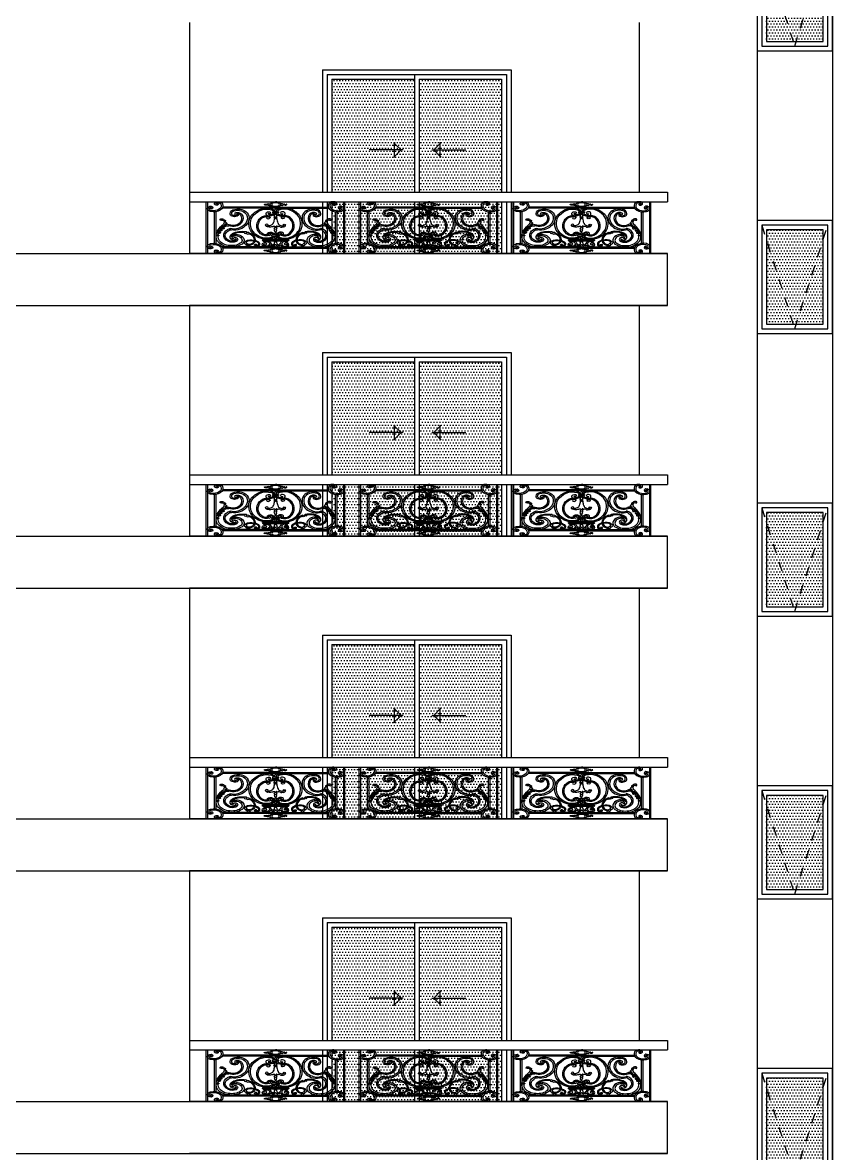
# Model space of a CAD drawing. Extents: x 185 to 567, y -69 to 170.
# Drawn here: x 320.66 to 329.25, y -39.64 to -27.64 of the extents above; entities that cross this region are included whole.
import ezdxf

# ---------------------------------------------------------------- set-up
doc = ezdxf.new("R2010")
doc.units = 0
doc.header["$LTSCALE"] = 0.25
doc.header["$MEASUREMENT"] = 0
doc.linetypes.add('HIDDEN', pattern=[9.525, 6.35, -3.175])
doc.layers.get('0').update_dxf_attribs({"linetype": 'CONTINUOUS'})
for name, color, linetype in [('A-ELV 2', 21, 'CONTINUOUS'), ('A-ELV 5', 51, 'CONTINUOUS'), ('A-ELV 6', 71, 'CONTINUOUS'), ('A-FerFroge', 156, 'CONTINUOUS'), ('A-groves', 8, 'CONTINUOUS'), ('A-WIN', 3, 'CONTINUOUS'), ('A-WIN HAT', 125, 'CONTINUOUS')]:
    doc.layers.add(name, color=color, linetype=linetype)

# ---------------------------------------------------------------- blocks, each defined once
blk = doc.blocks.new('A$C50FD488D')
for p, q in [((0.209, -0.6483), (0.209, -0.1009)), ((0.2186, -0.0998), (0.2186, -0.6493)), ((0.7, -0.1578), (0.3264, -0.1578)), ((0.6548, -0.123), (0.6628, -0.123)), ((0.6548, -0.1403), (0.6647, -0.1403)), ((0.7, -0.1578), (1.0736, -0.1578)), ((0.7452, -0.1403), (0.7353, -0.1403)), ((0.7452, -0.123), (0.7372, -0.123)), ((1.1814, -0.0998), (1.1814, -0.6493)), ((1.191, -0.6483), (1.191, -0.1009)), ((0.2661, -0.2081), (0.2661, -0.5419)), ((0.2779, -0.2064), (0.2779, -0.5436)), ((0.7, -0.1694), (0.3225, -0.1694)), ((0.4338, -0.1694), (0.4338, -0.178)), ((0.4426, -0.1694), (0.4426, -0.1784)), ((0.6783, -0.2087), (0.6783, -0.2183)), ((0.7, -0.2072), (0.6798, -0.2072)), ((0.6798, -0.2197), (0.7, -0.2197)), ((0.7, -0.1694), (1.0775, -0.1694)), ((0.7, -0.2072), (0.7202, -0.2072)), ((0.7202, -0.2197), (0.7, -0.2197)), ((0.7217, -0.2087), (0.7217, -0.2183)), ((0.9574, -0.1694), (0.9574, -0.1784)), ((0.9662, -0.1694), (0.9662, -0.178)), ((1.1221, -0.2064), (1.1221, -0.5436)), ((1.1339, -0.2081), (1.1339, -0.5419)), ((0.5125, -0.2997), (0.5102, -0.2997)), ((0.5161, -0.2804), (0.5121, -0.2804)), ((0.7006, -0.2627), (0.6887, -0.2627)), ((0.7006, -0.2784), (0.6904, -0.2784)), ((0.695, -0.2742), (0.695, -0.2784)), ((0.6994, -0.2627), (0.7113, -0.2627)), ((0.6994, -0.2784), (0.7096, -0.2784)), ((0.705, -0.2742), (0.705, -0.2784)), ((0.8839, -0.2804), (0.8879, -0.2804)), ((0.8875, -0.2997), (0.8898, -0.2997)), ((0.6839, -0.3272), (0.6818, -0.3272)), ((0.6957, -0.3623), (0.6957, -0.3754)), ((0.7043, -0.3623), (0.7043, -0.3754)), ((0.7161, -0.3272), (0.7182, -0.3272)), ((0.6721, -0.4527), (0.6721, -0.4606)), ((0.7, -0.4498), (0.675, -0.4498)), ((0.675, -0.4635), (0.7, -0.4635)), ((0.7, -0.4498), (0.725, -0.4498)), ((0.725, -0.4635), (0.7, -0.4635)), ((0.7279, -0.4527), (0.7279, -0.4606)), ((0.6071, -0.508), (0.6071, -0.5113)), ((0.6101, -0.5051), (0.7, -0.5051)), ((0.6101, -0.5142), (0.7, -0.5142)), ((0.6196, -0.4984), (0.7, -0.4984)), ((0.6196, -0.4984), (0.6196, -0.5051)), ((0.7, -0.4984), (0.6493, -0.4984)), ((0.7, -0.5051), (0.6493, -0.5051)), ((0.7, -0.5142), (0.6493, -0.5142)), ((0.6896, -0.5511), (0.6913, -0.5511)), ((0.6904, -0.5142), (0.6904, -0.5216)), ((0.6913, -0.5365), (0.6913, -0.5511)), ((0.7, -0.4984), (0.7507, -0.4984)), ((0.7804, -0.4984), (0.7, -0.4984)), ((0.7, -0.5051), (0.7507, -0.5051)), ((0.7899, -0.5051), (0.7, -0.5051)), ((0.7, -0.5142), (0.7507, -0.5142)), ((0.7899, -0.5142), (0.7, -0.5142)), ((0.7087, -0.5365), (0.7087, -0.5511)), ((0.7104, -0.5511), (0.7087, -0.5511)), ((0.7096, -0.5142), (0.7096, -0.5216)), ((0.7804, -0.4984), (0.7804, -0.5051)), ((0.7929, -0.508), (0.7929, -0.5113)), ((0.7, -0.5806), (0.3225, -0.5806)), ((0.7, -0.5922), (0.3264, -0.5922)), ((0.6548, -0.6097), (0.6647, -0.6097)), ((0.6548, -0.627), (0.6628, -0.627)), ((0.7, -0.5806), (1.0775, -0.5806)), ((0.7, -0.5922), (1.0736, -0.5922)), ((0.7452, -0.6097), (0.7353, -0.6097)), ((0.7452, -0.627), (0.7372, -0.627))]:
    blk.add_line(p, q)
at = {"extrusion": (0, 0, -1)}
for centre, major_axis, ratio, start_param, end_param in [((0.2448, -0.173), (0.0261, 0), 0.986193, 2.925853, 4.340517), ((0.241, -0.1635), (0.0157, 0), 0.986193, 4.340517, 6.796357), ((0.2447, -0.165), (0.00696, 0), 0.986193, 3.141593, 9.424778), ((0.2823, -0.1222), (0.0157, 0), 0.986193, 1.044957, 3.500797), ((0.2921, -0.1258), (-0.0261, 0), 0.986193, 0.359204, 1.773868), ((0.2921, -0.1258), (0.014, 0), 0.986193, 3.500797, 4.101526), ((0.2934, -0.1324), (0.0205, 0), 0.986193, 4.240292, 5.936586), ((0.2858, -0.128), (-0.00887, 0), 0.986193, 1.609909, 4.186549), ((0.2934, -0.1324), (-0.0326, 0), 0.986193, 1.693369, 2.794993), ((0.2625, -0.1436), (-0.0534, 0), 0.986193, 2.793121, 3.920657), ((0.2625, -0.1436), (-0.0655, 0), 0.986193, 2.793121, 3.920657), ((0.6222, -0.13), (-0.0028, 0), 0.986193, -0.347364, 2.45784), ((0.6295, -0.1254), (-0.0114, 0), 0.986193, 4.153001, 5.767627), ((0.6295, -0.1254), (-0.00588, 0), 0.986193, 3.689898, 5.767627), ((0.6391, -0.1312), (-0.00547, 0), 0.986193, 0.548305, 1.353902), ((0.6406, -0.1429), (0.00954, 0), 0.986193, 4.147409, 5.443922), ((0.64, -0.1359), (0.0103, 0), 0.986193, 4.517077, 4.873859), ((0.6413, -0.1028), (0.0235, 0), 0.986193, 1.128208, 1.558447), ((0.645, -0.138), (-0.00206, 0.00206), 1, 1.523847, 1.779943), ((0.6548, -0.1317), (0.00879, 0), 0.986193, 1.570796, 2.558971), ((0.6548, -0.1317), (0.00879, 0), 0.986193, 4.310092, 4.712389), ((0.7, -0.1293), (-0.0381, 0), 0.770201, 4.712389, 7.853982), ((0.7, -0.1293), (-0.0273, 0.0003), 0.684091, 4.704331, 7.845923), ((0.2516, -0.1742), (0.0326, 0), 0.986193, 1.904728, 3.006352), ((0.2516, -0.1742), (0.0205, 0), 0.986193, 1.904728, 3.601022), ((0.2448, -0.173), (0.014, 0), 0.986193, 3.739788, 4.340517), ((0.247, -0.1668), (0.00887, 0), 0.986193, 0.513172, 3.089812), ((0.2625, -0.1436), (-0.0655, 0), 0.986193, 3.920657, 5.048192), ((0.2625, -0.1436), (-0.0534, 0), 0.986193, 3.920657, 5.048192), ((0.411, -0.2282), (0.0318, 0), 0.986193, 1.02315, 3.250179), ((0.4243, -0.2245), (0.045, 0), 0.986193, 3.136144, 4.437415), ((0.411, -0.2282), (0.0212, 0), 0.986193, 1.359839, 3.277918), ((0.4243, -0.2245), (0.0343, 0), 0.986193, 3.117833, 4.149148), ((0.4308, -0.257), (-0.0667, 0), 0.986193, 1.189802, 2.81634), ((0.419, -0.2277), (0.0104, 0), 0.986193, 3.141593, 9.424778), ((0.4306, -0.2453), (0.0316, 0), 0.986193, 4.08399, 5.814843), ((0.4353, -0.2481), (-0.0711, 0), 0.986193, 1.239292, 2.685863), ((0.4148, -0.2381), (0.0107, 0), 0.986193, -0.207114, 1.517375), ((0.4148, -0.2381), (-0.0213, 0), 0.986193, 1.766722, 4.073893), ((0.4306, -0.2453), (0.021, 0), 0.986193, -1.540418, -0.468342), ((0.3646, -0.2783), (0.0949, 0), 0.986193, -0.468342, 0.502042), ((0.3646, -0.2783), (-0.1056, 0), 0.986193, 2.67325, 3.643635), ((0.3738, -0.2759), (-0.1269, 0), 0.986193, 2.81634, 3.559374), ((0.3935, -0.2713), (0.119, 0), 0.986193, -0.478494, 0.140238), ((0.683, -0.3257), (-0.1734, 0), 0.986193, 0.307207, 0.972216), ((0.683, -0.3257), (0.1621, 0), 0.986193, 3.544055, 4.113809), ((0.6371, -0.2594), (0.092, 0), 0.986193, 4.113809, 5.142554), ((0.6371, -0.2594), (0.0807, 0), 0.986193, 4.113809, 5.142554), ((0.6575, -0.2273), (0.0253, 0), 0.986193, 1.662425, 3.379143), ((0.6513, -0.2258), (-0.0189, 0), 0.986193, 0.23755, 1.917148), ((0.6618, -0.2272), (0.0138, 0), 0.986193, 1.325993, 3.162944), ((0.6541, -0.2182), (-0.0107, 0), 0.986193, 1.917148, 5.316293), ((0.6588, -0.2128), (0.04, 0), 0.986193, 0.177072, 1.662425), ((0.6588, -0.2128), (-0.0287, 0), 0.986193, 3.389621, 4.490786), ((0.6588, -0.2128), (-0.0287, 0), 0.986193, 2.000961, 2.94312), ((0.6588, -0.2128), (-0.04, 0), 0.986193, 2.000961, 2.99964), ((0.6798, -0.2087), (0.00147, 0), 0.986193, 3.141593, 4.712389), ((0.6798, -0.2183), (0.00147, 0), 0.986193, 1.570796, 3.141593), ((0.7044, -0.1907), (0.0109, 0), 0.986193, 2.526413, 3.810715), ((0.6833, -0.2323), (0.0155, 0), 0.986193, -0.501731, 0.918989), ((0.6844, -0.1751), (-0.0145, 0), 0.986193, 2.72718, 3.810715), ((0.3143, -0.2907), (-0.0071, 0), 0.986193, 4.239124, 6.908824), ((0.3209, -0.2953), (0.0152, 0), 0.986193, 3.767232, 5.474069), ((0.3224, -0.3063), (-0.0107, 0), 0.986193, 1.097531, 2.553849), ((0.3036, -0.3187), (0.0334, 0), 0.986193, -0.587743, 0.619356), ((0.2998, -0.3171), (0.0457, 0), 0.986193, -0.809116, -0.712984), ((0.3358, -0.2921), (0.00146, 0), 0.986193, 1.387681, 3.665061), ((0.3315, -0.2897), (-0.00351, 0), 0.986193, 2.51217, 3.665061), ((0.3376, -0.3017), (-0.00841, 0), 0.986193, 1.387681, 2.785357), ((0.3445, -0.3136), (0.00147, 0), 0.986193, 1.906583, 3.426498), ((0.3456, -0.3139), (-0.00182, 0.00182), 1, 5.778964, 6.141834), ((0.332, -0.3037), (-0.0144, 0), 0.986193, 2.785357, 3.792328), ((0.3386, -0.3303), (0.0165, 0), 0.986193, -1.23501, -0.133651), ((0.3821, -0.2825), (0.1293, 0), 0.986193, 0.040903, 1.04538), ((0.6364, -0.3304), (0, 0.168), 0.749863, 2.987054, 5.054443), ((0.6372, -0.3587), (0, 0.1102), 0.634622, -1.455899, 0.198074), ((0.6441, -0.2665), (-0.0174, 0), 0.986193, 1.67343, 3.999532), ((0.5118, -0.2802), (0.1786, 0), 0.986193, -0.010351, 0.269948), ((0.7013, -0.2633), (-0.0127, 0), 0.986193, -1.050198, 0.054521), ((0.6956, -0.2483), (0.00484, 0), 0.986193, 2.222604, 4.060581), ((0.6951, -0.2595), (0.00403, 0), 0.986193, 2.222604, 4.060581), ((0.691, -0.2542), (0.00273, 0), 0.986193, -0.918989, 0.918989), ((0.4242, -0.4623), (0.1454, 0), 0.986193, 3.070847, 3.598568), ((0.6936, -0.5929), (-0.4456, 0), 0.986193, 0.456975, 0.619356), ((0.3086, -0.4016), (-0.00766, 0), 0.986193, -0.544841, 0.757911), ((0.3031, -0.4013), (-0.00496, 0), 0.986193, 1.545099, 3.312198), ((0.3085, -0.3882), (-0.00191, 0), 0.986193, 3.7565, 6.59316), ((0.2462, -0.3282), (0.0854, 0), 0.986193, 0.444529, 0.783696), ((0.3271, -0.4011), (0.0209, 0), 0.986193, 3.756501, 4.081862), ((0.3066, -0.3735), (0.0138, 0), 0.986193, 0.400155, 0.940269), ((0.3302, -0.3967), (-0.0121, 0), 0.986193, -0.557759, 0.436551), ((0.3256, -0.3946), (0.00706, 0), 0.986193, 3.578144, 5.326019), ((0.3231, -0.3804), (-0.00404, 0), 0.986193, 0.400155, 2.512824), ((0.3269, -0.3661), (-0.00411, 0), 0.986193, 0.444529, 3.917405), ((0.3279, -0.3769), (0.00194, 0), 0.986193, -0.597423, 2.512824), ((0.3343, -0.3726), (-0.00575, 0), 0.986193, -0.597423, 0.701205), ((0.3323, -0.3853), (0.00445, 0), 0.986193, -0.122631, 2.184426), ((0.3359, -0.3583), (0.00328, 0), 0.986193, 1.056125, 3.391753), ((0.3327, -0.3493), (-0.0083, 0), 0.986193, 3.078791, 4.711877), ((0.4137, -0.4531), (-0.0791, 0), 0.986193, 0.094175, 1.069333), ((0.3629, -0.3816), (-0.0264, 0), 0.986193, -0.122631, 0.984654), ((0.341, -0.3672), (-0.00708, 0), 0.986193, 1.056125, 1.960136), ((0.3461, -0.3481), (0.00514, 0), 0.986193, 1.224743, 3.000432), ((0.3437, -0.3407), (0.00156, 0), 0.986193, 2.393715, 4.557851), ((0.3389, -0.3451), (-0.00499, 0), 0.986193, 2.393715, 2.865382), ((0.3431, -0.3375), (0.00181, 0), 0.986193, -0.253663, 1.416259), ((0.3451, -0.3434), (-0.00147, 0), 0.986193, 4.095125, 6.006974), ((0.3617, -0.373), (-0.0219, 0), 0.986193, 0.60362, 0.944428), ((0.3466, -0.3366), (-0.00175, 0), 0.986193, -0.253663, 2.002078), ((0.36, -0.3641), (0.0243, 0), 0.986193, 4.095125, 5.362212), ((0.3487, -0.3289), (-0.00629, 0), 0.986193, 3.007942, 4.929364), ((0.3483, -0.3542), (-0.00144, 0), 0.986193, 1.218517, 4.325141), ((0.3617, -0.373), (0.0189, 0), 0.986193, 3.923198, 5.156681), ((0.4591, -0.4875), (0.1219, 0), 0.986193, 3.626248, 3.961743), ((0.3985, -0.2966), (0.0669, 0), 0.986193, 0.502042, 2.015089), ((0.4005, -0.2989), (0.0534, 0), 0.986193, 0.481174, 2.075535), ((0.3793, -0.3901), (0.00656, 0), 0.986193, 4.127294, 5.247131), ((0.3829, -0.4142), (-0.0164, 0), 0.986193, 1.131987, 1.889406), ((0.4068, -0.3443), (0.0474, 0), 0.986193, 1.219531, 2.105538), ((0.4107, -0.3311), (-0.0723, 0), 0.986193, 4.186973, 5.030999), ((0.3828, -0.2799), (-0.117, 0), 0.986193, 3.559374, 4.361123), ((0.6372, -0.3581), (0, 0.1052), 0.664345, 2.792693, 4.826957), ((0.6481, -0.3501), (-0.0189, 0), 0.986193, 4.424307, 6.467477), ((0.6382, -0.3467), (0.00867, 0), 0.986193, 3.141593, 9.424778), ((0.6534, -0.327), (0.0285, 0), 0.986193, 0.005829, 1.918893), ((0.6599, -0.3629), (-0.00819, 0), 0.986193, 3.762001, 5.60071), ((0.6777, -0.3759), (0.014, 0), 0.986193, 3.787884, 5.054616), ((0.6841, -0.3565), (-0.0067, 0), 0.986193, 3.987504, 4.964118), ((0.6917, -0.365), (-0.00484, 0), 0.986193, 0.845912, 2.529622), ((0.6934, -0.3825), (0.00433, 0), 0.986193, 1.875147, 4.408038), ((0.6963, -0.4005), (-0.00587, 0), 0.986193, -0.780965, 0.780965), ((0.6904, -0.3729), (-0.00589, 0), 0.986193, 3.583441, 4.408038), ((0.6906, -0.3915), (0.00524, 0), 0.986193, -1.266445, 1.266445), ((0.3853, -0.4756), (0.1062, 0), 0.986193, 2.22596, 3.172079), ((0.2876, -0.4578), (0.0038, 0), 0.986193, 3.141593, 9.424778), ((0.4249, -0.4637), (-0.1398, 0), 0.986193, 0.223137, 0.363351), ((0.2922, -0.4288), (-0.00571, 0), 0.986193, 3.508652, 5.408534), ((0.3854, -0.4756), (0.0917, 0), 0.986193, 2.216856, 3.176603), ((0.3217, -0.4709), (0.028, 0), 0.986193, 3.087824, 3.501086), ((0.3069, -0.4463), (0.0127, 0), 0.986193, 2.444401, 4.409658), ((0.2968, -0.4152), (-0.00258, 0), 0.986193, 0.190764, 3.677531), ((0.2959, -0.4577), (0.00362, 0), 0.986193, -1.200664, 1.691177), ((0.3022, -0.4326), (-0.00495, 0), 0.986193, 0.367059, 1.782679), ((0.3022, -0.4183), (-0.00375, 0), 0.986193, -1.206139, 0.535939), ((0.2993, -0.4259), (-0.00441, 0), 0.986193, 1.935454, 3.61259), ((0.3074, -0.4023), (-0.00629, 0), 0.986193, 3.685922, 5.738345), ((0.3044, -0.4283), (-0.00631, 0), 0.986193, 2.192956, 4.91313), ((0.3122, -0.4176), (0.00705, 0), 0.986193, 2.192956, 4.9735), ((0.3112, -0.4027), (0.00326, 0), 0.986193, 1.079241, 3.312198), ((0.3154, -0.4058), (-0.00536, 0), 0.986193, 2.583833, 4.9735), ((0.4093, -0.4607), (0.0759, 0), 0.986193, 2.176291, 3.342001), ((0.4093, -0.4607), (0.0653, 0), 0.986193, 2.176291, 3.613177), ((0.4259, -0.4735), (-0.0471, 0), 0.986193, -0.551208, 0.847252), ((0.4259, -0.4735), (0.0395, 0), 0.986193, 3.247905, 3.988844), ((0.4246, -0.4926), (-0.0447, 0), 0.986193, 0.555033, 2.128552), ((0.4208, -0.4878), (-0.0279, 0), 0.986193, 0.006108, 1.81447), ((0.46, -0.5116), (-0.0986, 0), 0.986193, 0.847252, 1.876614), ((0.46, -0.5116), (-0.091, 0), 0.986193, 0.847252, 1.775558), ((0.4143, -0.4918), (0.0135, 0), 0.986193, 3.494217, 5.041103), ((0.4067, -0.5019), (-0.026, 0), 0.986193, 2.049556, 4.160152), ((0.4116, -0.5096), (-0.0517, 0), 0.986193, 1.883649, 3.597263), ((0.4116, -0.5096), (0.0662, 0), 0.986193, -0.984044, 0.45567), ((0.4869, -0.4275), (0.00925, 0), 0.986193, 3.141593, 9.424778), ((0.5044, -0.435), (0.00925, 0), 0.986193, 3.141593, 9.424778), ((0.46, -0.5116), (0.0986, 0), 0.986193, -1.051426, -0.604473), ((0.46, -0.5116), (0.091, 0), 0.986193, -0.95037, -0.604473), ((0.5419, -0.4474), (-0.00969, 0), 0.986193, 0.203134, 1.344916), ((0.4724, -0.5031), (-0.0759, 0), 0.986193, 2.537119, 3.56788), ((0.4724, -0.5031), (0.0836, 0), 0.986193, -0.604473, 0.213243), ((0.5419, -0.4474), (0.00969, 0), 0.986193, 0.579329, 1.596479), ((0.6613, -0.4415), (-0.0187, 0), 0.986193, -0.611101, 1.440214), ((0.6447, -0.4482), (0.0501, 0), 0.986193, 0.31332, 1.348449), ((0.6625, -0.4377), (0.00464, 0), 0.986193, 1.87872, 4.710272), ((0.6629, -0.4536), (0.031, 0), 0.986193, 4.581806, 6.159658), ((0.6628, -0.4536), (0.0208, 0), 0.986193, 4.699759, 6.096997), ((0.6504, -0.4512), (0.0333, 0), 0.986193, 0.38402, 1.030313), ((0.675, -0.4527), (0.00294, 0), 0.986193, 3.141593, 4.712389), ((0.675, -0.4606), (-0.00294, 0), 0.986193, 4.712389, 6.283185), ((0.6997, -0.4788), (-0.00775, 0), 0.986193, -0.81588, 0.81588), ((0.6868, -0.4098), (0.00756, 0), 0.986193, -0.780965, -0.059676), ((0.7035, -0.4388), (-0.0108, 0), 0.986193, -0.769176, 0.965496), ((0.706, -0.4126), (0.0121, 0), 0.986193, 2.301082, 3.417667), ((0.689, -0.4676), (0.0079, 0), 0.986193, -0.546224, 0.81588), ((0.6938, -0.4481), (0.00262, 0), 0.986193, -0.769176, 0.769176), ((0.6942, -0.4256), (0.0055, 0), 0.986193, -0.84051, 0.965496), ((0.2516, -0.5758), (-0.0326, 0), 0.986193, 0.13524, 1.236864), ((0.2516, -0.5758), (0.0205, 0), 0.986193, 2.682163, 4.378457), ((0.2625, -0.6064), (0.0655, 0), 0.986193, 4.376586, 5.504121), ((0.2625, -0.6064), (0.0534, 0), 0.986193, 4.376586, 5.504121), ((0.3775, -0.4944), (-0.0865, 0), 0.986193, 4.712389, 5.430246), ((0.3775, -0.4944), (-0.072, 0), 0.986193, 4.695569, 5.430246), ((0.3943, -0.4821), (0.0496, 0), 0.986193, 1.018559, 2.176291), ((0.3943, -0.4821), (0.0389, 0), 0.986193, 1.018559, 2.176291), ((0.3915, -0.4868), (0.0953, 0), 0.986193, 0.581027, 1.717764), ((0.3915, -0.4865), (-0.081, 0), 0.986193, 3.748469, 4.870759), ((0.4021, -0.4879), (-0.0193, 0), 0.986193, 3.502327, 5.731977), ((0.3972, -0.4873), (0.00434, 0), 0.986193, -0.037495, 3.068222), ((0.4067, -0.5019), (0.0153, 0), 0.986193, -0.500246, 1.018559), ((0.5195, -0.5424), (-0.0388, 0), 0.986193, -0.010266, 1.508225), ((0.4892, -0.5422), (-0.00856, 0), 0.986193, 2.258777, 6.210372), ((0.4995, -0.5557), (-0.00856, 0), 0.986193, -1.220497, 2.8792), ((0.5144, -0.5326), (-0.02, 0), 0.986193, -0.153938, 1.183318), ((0.5067, -0.5257), (0.0397, 0), 0.986193, 0.971295, 1.828835), ((0.5198, -0.5432), (-0.0319, 0), 0.986193, 1.15152, 1.500262), ((0.5138, -0.5305), (-0.0241, 0), 0.986193, 4.01445, 4.96415), ((0.5243, -0.5808), (-0.0781, 0), 0.986193, 1.477321, 2.262749), ((0.5243, -0.5808), (-0.0704, 0), 0.986193, 1.477321, 2.262749), ((0.4992, -0.5119), (-0.0556, 0), 0.986193, 3.300043, 4.143488), ((0.4992, -0.5119), (-0.0479, 0), 0.986193, 3.629804, 4.033873), ((0.5604, -0.5612), (0.00859, 0), 0.986193, 2.449744, 4.261139), ((0.56, -0.5594), (0.00684, 0), 0.986193, 3.141593, 9.424778), ((0.5501, -0.55), (0.0298, 0), 0.986193, -0.875887, -0.023874), ((0.566, -0.5518), (-0.0143, 0), 0.986193, 2.957403, 4.232351), ((0.5501, -0.55), (-0.0375, 0), 0.986193, 2.265705, 3.10214), ((0.566, -0.5518), (0.0219, 0), 0.986193, -0.154706, 1.090758), ((0.6303, -0.5559), (0.0253, 0), 0.986193, 1.521268, 3.60072), ((0.6101, -0.508), (0.00294, 0), 0.986193, 3.141593, 4.712389), ((0.6101, -0.5113), (-0.00294, 0), 0.986193, 4.712389, 6.283185), ((0.6223, -0.5518), (-0.0163, 0), 0.986193, 0.44789, 2.354725), ((0.6309, -0.5559), (0.0159, 0), 0.986193, 1.544729, 3.589483), ((0.6209, -0.5218), (-0.00525, 0), 0.986193, 4.527174, 6.98995), ((0.6335, -0.5468), (0.0332, 0), 0.986193, 4.187766, 6.285251), ((0.6335, -0.5468), (-0.0233, 0), 0.986193, 1.046173, 3.586786), ((0.6306, -0.5454), (-0.0265, 0), 0.986193, 3.586786, 4.686322), ((0.6335, -0.5468), (0.0233, 0.0233), 1, 1.165751, 1.225211), ((0.6629, -0.5649), (0.00605, 0), 0.986193, -1.339211, -0.50515), ((0.6682, -0.5516), (-0.00509, 0), 0.986193, 1.277223, 2.908786), ((0.6815, -0.5485), (0.00856, 0), 0.986193, 0.31267, 2.908786), ((0.695, -0.5214), (0.00463, 0), 0.986193, 1.620238, 3.108149), ((0.6976, -0.5357), (-0.00637, 0), 0.986193, -0.119702, 1.112412), ((0.6877, -0.4914), (0.00973, 0), 0.986193, -0.81588, 0.81588), ((0.6979, -0.5614), (0.00336, 0), 0.986193, 3.205723, 4.562542), ((0.6938, -0.528), (-0.00233, 0), 0.986193, 2.029181, 4.254004), ((0.6971, -0.5559), (-0.00221, 0), 0.986193, 3.148587, 4.562542), ((0.7005, -0.5558), (0.000869, 0.000869), 1, 3.843332, 5.068991), ((0.2448, -0.577), (-0.0261, 0), 0.986193, -1.198924, 0.21574), ((0.2448, -0.577), (-0.014, 0), 0.986193, -1.198924, -0.598195), ((0.241, -0.5865), (-0.0157, 0), 0.986193, 2.628421, 5.084261), ((0.2447, -0.585), (0.00696, 0), 0.986193, 3.141593, 9.424778), ((0.247, -0.5832), (-0.00887, 0), 0.986193, 0.05178, 2.628421), ((0.2823, -0.6278), (-0.0157, 0), 0.986193, -0.359204, 2.096636), ((0.2921, -0.6242), (0.0261, 0), 0.986193, 1.367724, 2.782388), ((0.284, -0.6242), (0.00696, 0), 0.986193, 3.141593, 9.424778), ((0.2921, -0.6242), (-0.014, 0), 0.986193, -0.959933, -0.359204), ((0.2934, -0.6176), (-0.0205, 0), 0.986193, 3.488192, 5.184486), ((0.2858, -0.622), (0.00887, 0), 0.986193, -1.044957, 1.531684), ((0.2934, -0.6176), (0.0326, 0), 0.986193, 0.3466, 1.448224), ((0.2625, -0.6064), (0.0534, 0), 0.986193, -0.779064, 0.348471), ((0.2625, -0.6064), (-0.0655, 0), 0.986193, 2.362528, 3.490064), ((0.5049, -0.5732), (0.00492, 0), 0.986193, 2.129858, 4.153328), ((0.4978, -0.5619), (0.0086, 0), 0.986193, 0.273969, 1.011735), ((0.5001, -0.5809), (-0.00425, 0), 0.986193, 2.129858, 3.088852), ((0.5225, -0.5619), (-0.0086, 0), 0.986193, -1.011735, -0.273969), ((0.5201, -0.5809), (-0.00425, 0), 0.986193, 0.05274, 1.011735), ((0.5153, -0.5732), (-0.00492, 0), 0.986193, 2.129858, 4.153328), ((0.5677, -0.5552), (-0.0181, 0), 0.986193, 4.232351, 5.591336), ((0.5677, -0.5552), (0.0104, 0), 0.986193, 1.090758, 1.92466), ((0.6222, -0.62), (0.0028, 0), 0.986193, 0.683753, 3.488957), ((0.6295, -0.6246), (0.0114, 0), 0.986193, 3.657151, 5.271777), ((0.6295, -0.6246), (0.00588, 0), 0.986193, 3.657151, 5.73488), ((0.6319, -0.5465), (0.0348, 0), 0.986193, 0.432203, 1.57951), ((0.6391, -0.6188), (0.00547, 0), 0.986193, 1.78769, 2.593288), ((0.6406, -0.6071), (0.00954, 0), 0.986193, 0.839263, 2.135776), ((0.64, -0.6141), (0.0103, 0), 0.986193, 1.409326, 1.766108), ((0.6413, -0.6472), (0.0235, 0), 0.986193, -1.558447, -1.128208), ((0.645, -0.612), (0.00206, 0.00206), 1, 1.36165, 1.617745), ((0.6548, -0.6183), (-0.00879, 0), 0.986193, 0.582622, 1.570796), ((0.6548, -0.6183), (0.00879, 0), 0.986193, 1.570796, 1.973093), ((0.675, -0.5583), (0.00781, 0), 0.986193, 1.353928, 2.636442), ((0.6789, -0.5753), (0.00989, 0), 0.986193, 4.495521, 5.311814), ((0.6873, -0.5607), (-0.00726, 0), 0.986193, 3.205723, 5.116798), ((0.7, -0.6207), (-0.0381, 0), 0.770201, 7.853982, 10.995574), ((0.7, -0.6207), (-0.0273, 0.0003), 0.684091, 1.562738, 4.704331)]:
    blk.add_ellipse(centre, major_axis=major_axis, ratio=ratio, start_param=start_param, end_param=end_param, dxfattribs=at)
for centre, major_axis in [((0.284, -0.1258), (-0.00696, 0)), ((0.3399, -0.3042), (-0.00331, 0)), ((0.648, -0.2711), (-0.0114, 0)), ((0.6569, -0.4495), (-0.00865, 0)), ((0.6274, -0.5486), (-0.0105, 0))]:
    blk.add_ellipse(centre, major_axis=major_axis, ratio=0.986193, dxfattribs=at)
for centre, major_axis, ratio, start_param, end_param in [((0.7, -0.1293), (0.0381, 0), 0.770201, 4.712389, 7.853982), ((0.7, -0.1293), (0.0273, 0.0003), 0.684091, 4.704331, 7.845923), ((0.7452, -0.1317), (-0.00879, 0), 0.986193, 4.310092, 4.712389), ((0.7452, -0.1317), (-0.00879, 0), 0.986193, 1.570796, 2.558971), ((0.7587, -0.1028), (-0.0235, 0), 0.986193, 1.128208, 1.558447), ((0.755, -0.138), (0.00206, 0.00206), 1, 1.523847, 1.779943), ((0.7594, -0.1429), (-0.00954, 0), 0.986193, 4.147409, 5.443922), ((0.76, -0.1359), (-0.0103, 0), 0.986193, 4.517077, 4.873859), ((0.7609, -0.1312), (0.00547, 0), 0.986193, 0.548305, 1.353902), ((0.7705, -0.1254), (0.0114, 0), 0.986193, 4.153001, 5.767627), ((0.7705, -0.1254), (0.00588, 0), 0.986193, 3.689898, 5.767627), ((0.7778, -0.13), (0.0028, 0), 0.986193, -0.347364, 2.45784), ((1.1375, -0.1436), (0.0655, 0), 0.986193, 2.793121, 3.920657), ((1.1066, -0.1324), (0.0326, 0), 0.986193, 1.693369, 2.794993), ((1.1375, -0.1436), (0.0534, 0), 0.986193, 2.793121, 3.920657), ((1.1066, -0.1324), (-0.0205, 0), 0.986193, 4.240292, 5.936586), ((1.1079, -0.1258), (0.0261, 0), 0.986193, 0.359204, 1.773868), ((1.1142, -0.128), (0.00887, 0), 0.986193, 1.609909, 4.186549), ((1.1177, -0.1222), (-0.0157, 0), 0.986193, 1.044957, 3.500797), ((1.1079, -0.1258), (-0.014, 0), 0.986193, 3.500797, 4.101526), ((1.159, -0.1635), (-0.0157, 0), 0.986193, 4.340517, 6.796357), ((1.1553, -0.165), (-0.00696, 0), 0.986193, 3.141593, 9.424778), ((1.1552, -0.173), (-0.0261, 0), 0.986193, 2.925853, 4.340517), ((0.7167, -0.2323), (-0.0155, 0), 0.986193, -0.501731, 0.918989), ((0.7156, -0.1751), (0.0145, 0), 0.986193, 2.72718, 3.810715), ((0.7412, -0.2128), (0.04, 0), 0.986193, 2.000961, 2.99964), ((0.7412, -0.2128), (-0.04, 0), 0.986193, 0.177072, 1.662425), ((0.6956, -0.1907), (-0.0109, 0), 0.986193, 2.526413, 3.810715), ((0.7412, -0.2128), (0.0287, 0), 0.986193, 2.000961, 2.94312), ((0.7412, -0.2128), (0.0287, 0), 0.986193, 3.389621, 4.490786), ((0.7202, -0.2087), (-0.00147, 0), 0.986193, 3.141593, 4.712389), ((0.7202, -0.2183), (-0.00147, 0), 0.986193, 1.570796, 3.141593), ((0.7629, -0.2594), (-0.092, 0), 0.986193, 4.113809, 5.142554), ((0.7629, -0.2594), (-0.0807, 0), 0.986193, 4.113809, 5.142554), ((0.7459, -0.2182), (0.0107, 0), 0.986193, 1.917148, 5.316293), ((0.7382, -0.2272), (-0.0138, 0), 0.986193, 1.325993, 3.162944), ((0.7487, -0.2258), (0.0189, 0), 0.986193, 0.23755, 1.917148), ((0.7425, -0.2273), (-0.0253, 0), 0.986193, 1.662425, 3.379143), ((0.717, -0.3257), (-0.1621, 0), 0.986193, 3.544055, 4.113809), ((0.717, -0.3257), (0.1734, 0), 0.986193, 0.307207, 0.972216), ((1.0065, -0.2713), (-0.119, 0), 0.986193, -0.478494, 0.140238), ((1.0262, -0.2759), (0.1269, 0), 0.986193, 2.81634, 3.559374), ((0.9647, -0.2481), (0.0711, 0), 0.986193, 1.239292, 2.685863), ((0.9692, -0.257), (0.0667, 0), 0.986193, 1.189802, 2.81634), ((1.0354, -0.2783), (0.1056, 0), 0.986193, 2.67325, 3.643635), ((1.0354, -0.2783), (-0.0949, 0), 0.986193, -0.468342, 0.502042), ((0.9694, -0.2453), (-0.0316, 0), 0.986193, 4.08399, 5.814843), ((0.9694, -0.2453), (-0.021, 0), 0.986193, -1.540418, -0.468342), ((0.9852, -0.2381), (0.0213, 0), 0.986193, 1.766722, 4.073893), ((0.981, -0.2277), (-0.0104, 0), 0.986193, 3.141593, 9.424778), ((0.989, -0.2282), (-0.0318, 0), 0.986193, 1.02315, 3.250179), ((0.9852, -0.2381), (-0.0107, 0), 0.986193, -0.207114, 1.517375), ((0.989, -0.2282), (-0.0212, 0), 0.986193, 1.359839, 3.277918), ((0.9757, -0.2245), (-0.045, 0), 0.986193, 3.136144, 4.437415), ((0.9757, -0.2245), (-0.0343, 0), 0.986193, 3.117833, 4.149148), ((1.1375, -0.1436), (0.0655, 0), 0.986193, 3.920657, 5.048192), ((1.1375, -0.1436), (0.0534, 0), 0.986193, 3.920657, 5.048192), ((1.153, -0.1668), (-0.00887, 0), 0.986193, 0.513172, 3.089812), ((1.1484, -0.1742), (-0.0205, 0), 0.986193, 1.904728, 3.601022), ((1.1484, -0.1742), (-0.0326, 0), 0.986193, 1.904728, 3.006352), ((1.1552, -0.173), (-0.014, 0), 0.986193, 3.739788, 4.340517), ((0.6987, -0.2633), (0.0127, 0), 0.986193, -1.050198, 0.054521), ((0.709, -0.2542), (-0.00273, 0), 0.986193, -0.918989, 0.918989), ((0.7044, -0.2483), (-0.00484, 0), 0.986193, 2.222604, 4.060581), ((0.7049, -0.2595), (-0.00403, 0), 0.986193, 2.222604, 4.060581), ((0.8882, -0.2802), (-0.1786, 0), 0.986193, -0.010351, 0.269948), ((0.7559, -0.2665), (0.0174, 0), 0.986193, 1.67343, 3.999532), ((0.7636, -0.3304), (0, 0.168), 0.749863, 2.987054, 5.054443), ((0.7628, -0.3587), (0, 0.1102), 0.634622, -1.455899, 0.198074), ((1.0179, -0.2825), (-0.1293, 0), 0.986193, 0.040903, 1.04538), ((1.0614, -0.3303), (-0.0165, 0), 0.986193, -1.23501, -0.133651), ((1.068, -0.3037), (0.0144, 0), 0.986193, 2.785357, 3.792328), ((1.0624, -0.3017), (0.00841, 0), 0.986193, 1.387681, 2.785357), ((1.0555, -0.3136), (-0.00147, 0), 0.986193, 1.906583, 3.426498), ((1.0544, -0.3139), (0.00182, 0.00182), 1, 5.778964, 6.141834), ((1.0964, -0.3187), (-0.0334, 0), 0.986193, -0.587743, 0.619356), ((1.0642, -0.2921), (-0.00146, 0), 0.986193, 1.387681, 3.665061), ((1.0685, -0.2897), (0.00351, 0), 0.986193, 2.51217, 3.665061), ((1.1002, -0.3171), (-0.0457, 0), 0.986193, -0.809116, -0.712984), ((1.0791, -0.2953), (-0.0152, 0), 0.986193, 3.767232, 5.474069), ((1.0776, -0.3063), (0.0107, 0), 0.986193, 1.097531, 2.553849), ((1.0857, -0.2907), (0.0071, 0), 0.986193, 4.239124, 6.908824), ((0.7094, -0.3915), (-0.00524, 0), 0.986193, -1.266445, 1.266445), ((0.7083, -0.365), (0.00484, 0), 0.986193, 0.845912, 2.529622), ((0.7096, -0.3729), (0.00589, 0), 0.986193, 3.583441, 4.408038), ((0.7066, -0.3825), (-0.00433, 0), 0.986193, 1.875147, 4.408038), ((0.7037, -0.4005), (0.00587, 0), 0.986193, -0.780965, 0.780965), ((0.7159, -0.3565), (0.0067, 0), 0.986193, 3.987504, 4.964118), ((0.7223, -0.3759), (-0.014, 0), 0.986193, 3.787884, 5.054616), ((0.7466, -0.327), (-0.0285, 0), 0.986193, 0.005829, 1.918893), ((0.7401, -0.3629), (0.00819, 0), 0.986193, 3.762001, 5.60071), ((0.7628, -0.3581), (0, 0.1052), 0.664345, 2.792693, 4.826957), ((0.7519, -0.3501), (0.0189, 0), 0.986193, 4.424307, 6.467477), ((0.7618, -0.3467), (-0.00867, 0), 0.986193, 3.141593, 9.424778), ((1.0172, -0.2799), (0.117, 0), 0.986193, 3.559374, 4.361123), ((1.0015, -0.2966), (-0.0669, 0), 0.986193, 0.502042, 2.015089), ((0.9995, -0.2989), (-0.0534, 0), 0.986193, 0.481174, 2.075535), ((0.9893, -0.3311), (0.0723, 0), 0.986193, 4.186973, 5.030999), ((0.9932, -0.3443), (-0.0474, 0), 0.986193, 1.219531, 2.105538), ((1.0171, -0.4142), (0.0164, 0), 0.986193, 1.131987, 1.889406), ((1.0207, -0.3901), (-0.00656, 0), 0.986193, 4.127294, 5.247131), ((0.9409, -0.4875), (-0.1219, 0), 0.986193, 3.626248, 3.961743), ((0.9863, -0.4531), (0.0791, 0), 0.986193, 0.094175, 1.069333), ((1.04, -0.3641), (-0.0243, 0), 0.986193, 4.095125, 5.362212), ((1.0383, -0.373), (-0.0189, 0), 0.986193, 3.923198, 5.156681), ((1.0513, -0.3289), (0.00629, 0), 0.986193, 3.007942, 4.929364), ((1.0517, -0.3542), (0.00144, 0), 0.986193, 1.218517, 4.325141), ((1.0383, -0.373), (0.0219, 0), 0.986193, 0.60362, 0.944428), ((1.0371, -0.3816), (0.0264, 0), 0.986193, -0.122631, 0.984654), ((1.0539, -0.3481), (-0.00514, 0), 0.986193, 1.224743, 3.000432), ((1.0534, -0.3366), (0.00175, 0), 0.986193, -0.253663, 2.002078), ((1.0549, -0.3434), (0.00147, 0), 0.986193, 4.095125, 6.006974), ((1.0569, -0.3375), (-0.00181, 0), 0.986193, -0.253663, 1.416259), ((1.0611, -0.3451), (0.00499, 0), 0.986193, 2.393715, 2.865382), ((1.059, -0.3672), (0.00708, 0), 0.986193, 1.056125, 1.960136), ((1.0563, -0.3407), (-0.00156, 0), 0.986193, 2.393715, 4.557851), ((1.0673, -0.3493), (0.0083, 0), 0.986193, 3.078791, 4.711877), ((1.0641, -0.3583), (-0.00328, 0), 0.986193, 1.056125, 3.391753), ((1.0677, -0.3853), (-0.00445, 0), 0.986193, -0.122631, 2.184426), ((1.0731, -0.3661), (0.00411, 0), 0.986193, 0.444529, 3.917405), ((0.7064, -0.5929), (0.4456, 0), 0.986193, 0.456975, 0.619356), ((1.0721, -0.3769), (-0.00194, 0), 0.986193, -0.597423, 2.512824), ((1.0657, -0.3726), (0.00575, 0), 0.986193, -0.597423, 0.701205), ((1.0744, -0.3946), (-0.00706, 0), 0.986193, 3.578144, 5.326019), ((1.0769, -0.3804), (0.00404, 0), 0.986193, 0.400155, 2.512824), ((1.1538, -0.3282), (-0.0854, 0), 0.986193, 0.444529, 0.783696), ((1.0698, -0.3967), (0.0121, 0), 0.986193, -0.557759, 0.436551), ((1.0934, -0.3735), (-0.0138, 0), 0.986193, 0.400155, 0.940269), ((1.0729, -0.4011), (-0.0209, 0), 0.986193, 3.756501, 4.081862), ((1.0915, -0.3882), (0.00191, 0), 0.986193, 3.7565, 6.59316), ((1.0969, -0.4013), (0.00496, 0), 0.986193, 1.545099, 3.312198), ((1.0914, -0.4016), (0.00766, 0), 0.986193, -0.544841, 0.757911), ((0.9758, -0.4623), (-0.1454, 0), 0.986193, 3.070847, 3.598568), ((0.7058, -0.4256), (-0.0055, 0), 0.986193, -0.84051, 0.965496), ((0.694, -0.4126), (-0.0121, 0), 0.986193, 2.301082, 3.417667), ((0.711, -0.4676), (-0.0079, 0), 0.986193, -0.546224, 0.81588), ((0.6965, -0.4388), (0.0108, 0), 0.986193, -0.769176, 0.965496), ((0.7062, -0.4481), (-0.00262, 0), 0.986193, -0.769176, 0.769176), ((0.7003, -0.4788), (0.00775, 0), 0.986193, -0.81588, 0.81588), ((0.7132, -0.4098), (-0.00756, 0), 0.986193, -0.780965, -0.059676), ((0.7371, -0.4536), (-0.031, 0), 0.986193, 4.581806, 6.159658), ((0.7553, -0.4482), (-0.0501, 0), 0.986193, 0.31332, 1.348449), ((0.7372, -0.4536), (-0.0208, 0), 0.986193, 4.699759, 6.096997), ((0.7496, -0.4512), (-0.0333, 0), 0.986193, 0.38402, 1.030313), ((0.725, -0.4527), (-0.00294, 0), 0.986193, 3.141593, 4.712389), ((0.725, -0.4606), (0.00294, 0), 0.986193, 4.712389, 6.283185), ((0.7375, -0.4377), (-0.00464, 0), 0.986193, 1.87872, 4.710272), ((0.7387, -0.4415), (0.0187, 0), 0.986193, -0.611101, 1.440214), ((0.9276, -0.5031), (-0.0836, 0), 0.986193, -0.604473, 0.213243), ((0.9276, -0.5031), (0.0759, 0), 0.986193, 2.537119, 3.56788), ((0.8581, -0.4474), (-0.00969, 0), 0.986193, 0.579329, 1.596479), ((0.94, -0.5116), (-0.0986, 0), 0.986193, -1.051426, -0.604473), ((0.8581, -0.4474), (0.00969, 0), 0.986193, 0.203134, 1.344916), ((0.94, -0.5116), (-0.091, 0), 0.986193, -0.95037, -0.604473), ((0.8956, -0.435), (-0.00925, 0), 0.986193, 3.141593, 9.424778), ((0.9131, -0.4275), (-0.00925, 0), 0.986193, 3.141593, 9.424778), ((0.94, -0.5116), (0.0986, 0), 0.986193, 0.847252, 1.876614), ((0.9884, -0.5096), (-0.0662, 0), 0.986193, -0.984044, 0.45567), ((0.94, -0.5116), (0.091, 0), 0.986193, 0.847252, 1.775558), ((0.9884, -0.5096), (0.0517, 0), 0.986193, 1.883649, 3.597263), ((0.9754, -0.4926), (0.0447, 0), 0.986193, 0.555033, 2.128552), ((0.9933, -0.5019), (0.026, 0), 0.986193, 2.049556, 4.160152), ((0.9792, -0.4878), (0.0279, 0), 0.986193, 0.006108, 1.81447), ((0.9857, -0.4918), (-0.0135, 0), 0.986193, 3.494217, 5.041103), ((0.9741, -0.4735), (-0.0395, 0), 0.986193, 3.247905, 3.988844), ((0.9741, -0.4735), (0.0471, 0), 0.986193, -0.551208, 0.847252), ((0.9907, -0.4607), (-0.0653, 0), 0.986193, 2.176291, 3.613177), ((0.9907, -0.4607), (-0.0759, 0), 0.986193, 2.176291, 3.342001), ((1.0146, -0.4756), (-0.0917, 0), 0.986193, 2.216856, 3.176603), ((1.0846, -0.4058), (0.00536, 0), 0.986193, 2.583833, 4.9735), ((1.0147, -0.4756), (-0.1062, 0), 0.986193, 2.22596, 3.172079), ((1.0878, -0.4176), (-0.00705, 0), 0.986193, 2.192956, 4.9735), ((1.0888, -0.4027), (-0.00326, 0), 0.986193, 1.079241, 3.312198), ((1.0926, -0.4023), (0.00629, 0), 0.986193, 3.685922, 5.738345), ((1.0956, -0.4283), (0.00631, 0), 0.986193, 2.192956, 4.91313), ((1.1007, -0.4259), (0.00441, 0), 0.986193, 1.935454, 3.61259), ((1.0978, -0.4326), (0.00495, 0), 0.986193, 0.367059, 1.782679), ((1.0931, -0.4463), (-0.0127, 0), 0.986193, 2.444401, 4.409658), ((1.0978, -0.4183), (0.00375, 0), 0.986193, -1.206139, 0.535939), ((1.1041, -0.4577), (-0.00362, 0), 0.986193, -1.200664, 1.691177), ((1.1032, -0.4152), (0.00258, 0), 0.986193, 0.190764, 3.677531), ((1.1078, -0.4288), (0.00571, 0), 0.986193, 3.508652, 5.408534), ((1.0783, -0.4709), (-0.028, 0), 0.986193, 3.087824, 3.501086), ((0.9751, -0.4637), (0.1398, 0), 0.986193, 0.223137, 0.363351), ((1.1124, -0.4578), (-0.0038, 0), 0.986193, 3.141593, 9.424778), ((0.6995, -0.5558), (-0.000869, 0.000869), 1, 3.843332, 5.068991), ((0.7029, -0.5559), (0.00221, 0), 0.986193, 3.148587, 4.562542), ((0.7123, -0.4914), (-0.00973, 0), 0.986193, -0.81588, 0.81588), ((0.7021, -0.5614), (-0.00336, 0), 0.986193, 3.205723, 4.562542), ((0.7062, -0.528), (0.00233, 0), 0.986193, 2.029181, 4.254004), ((0.705, -0.5214), (-0.00463, 0), 0.986193, 1.620238, 3.108149), ((0.7024, -0.5357), (0.00637, 0), 0.986193, -0.119702, 1.112412), ((0.7185, -0.5485), (-0.00856, 0), 0.986193, 0.31267, 2.908786), ((0.7318, -0.5516), (0.00509, 0), 0.986193, 1.277223, 2.908786), ((0.7371, -0.5649), (-0.00605, 0), 0.986193, -1.339211, -0.50515), ((0.7665, -0.5468), (-0.0332, 0), 0.986193, 4.187766, 6.285251), ((0.7665, -0.5468), (-0.0233, 0.0233), 1, 1.165751, 1.225211), ((0.7665, -0.5468), (0.0233, 0), 0.986193, 1.046173, 3.586786), ((0.7694, -0.5454), (0.0265, 0), 0.986193, 3.586786, 4.686322), ((0.7777, -0.5518), (0.0163, 0), 0.986193, 0.44789, 2.354725), ((0.7697, -0.5559), (-0.0253, 0), 0.986193, 1.521268, 3.60072), ((0.7691, -0.5559), (-0.0159, 0), 0.986193, 1.544729, 3.589483), ((0.7791, -0.5218), (0.00525, 0), 0.986193, 4.527174, 6.98995), ((0.7899, -0.508), (-0.00294, 0), 0.986193, 3.141593, 4.712389), ((0.7899, -0.5113), (0.00294, 0), 0.986193, 4.712389, 6.283185), ((0.834, -0.5518), (-0.0219, 0), 0.986193, -0.154706, 1.090758), ((0.8499, -0.55), (0.0375, 0), 0.986193, 2.265705, 3.10214), ((0.834, -0.5518), (0.0143, 0), 0.986193, 2.957403, 4.232351), ((0.8499, -0.55), (-0.0298, 0), 0.986193, -0.875887, -0.023874), ((0.8757, -0.5808), (0.0781, 0), 0.986193, 1.477321, 2.262749), ((0.8757, -0.5808), (0.0704, 0), 0.986193, 1.477321, 2.262749), ((0.84, -0.5594), (-0.00684, 0), 0.986193, 3.141593, 9.424778), ((0.8396, -0.5612), (-0.00859, 0), 0.986193, 2.449744, 4.261139), ((0.9008, -0.5119), (0.0556, 0), 0.986193, 3.300043, 4.143488), ((0.9008, -0.5119), (0.0479, 0), 0.986193, 3.629804, 4.033873), ((0.8862, -0.5305), (0.0241, 0), 0.986193, 4.01445, 4.96415), ((0.8933, -0.5257), (-0.0397, 0), 0.986193, 0.971295, 1.828835), ((0.8802, -0.5432), (0.0319, 0), 0.986193, 1.15152, 1.500262), ((0.8805, -0.5424), (0.0388, 0), 0.986193, -0.010266, 1.508225), ((0.9005, -0.5557), (0.00856, 0), 0.986193, -1.220497, 2.8792), ((0.8856, -0.5326), (0.02, 0), 0.986193, -0.153938, 1.183318), ((0.9108, -0.5422), (0.00856, 0), 0.986193, 2.258777, 6.210372), ((1.0085, -0.4868), (-0.0953, 0), 0.986193, 0.581027, 1.717764), ((1.0085, -0.4865), (0.081, 0), 0.986193, 3.748469, 4.870759), ((0.9933, -0.5019), (-0.0153, 0), 0.986193, -0.500246, 1.018559), ((1.0057, -0.4821), (-0.0496, 0), 0.986193, 1.018559, 2.176291), ((0.9979, -0.4879), (0.0193, 0), 0.986193, 3.502327, 5.731977), ((1.0057, -0.4821), (-0.0389, 0), 0.986193, 1.018559, 2.176291), ((1.0028, -0.4873), (-0.00434, 0), 0.986193, -0.037495, 3.068222), ((1.0225, -0.4944), (0.072, 0), 0.986193, 4.695569, 5.430246), ((1.0225, -0.4944), (0.0865, 0), 0.986193, 4.712389, 5.430246), ((1.1375, -0.6064), (-0.0655, 0), 0.986193, 4.376586, 5.504121), ((1.1375, -0.6064), (-0.0534, 0), 0.986193, 4.376586, 5.504121), ((1.1484, -0.5758), (-0.0205, 0), 0.986193, 2.682163, 4.378457), ((1.1484, -0.5758), (0.0326, 0), 0.986193, 0.13524, 1.236864), ((0.7, -0.6207), (0.0381, 0), 0.770201, 7.853982, 10.995574), ((0.7, -0.6207), (0.0273, 0.0003), 0.684091, 1.562738, 4.704331), ((0.7127, -0.5607), (0.00726, 0), 0.986193, 3.205723, 5.116798), ((0.7211, -0.5753), (-0.00989, 0), 0.986193, 4.495521, 5.311814), ((0.725, -0.5583), (-0.00781, 0), 0.986193, 1.353928, 2.636442), ((0.7681, -0.5465), (-0.0348, 0), 0.986193, 0.432203, 1.57951), ((0.7452, -0.6183), (0.00879, 0), 0.986193, 0.582622, 1.570796), ((0.7452, -0.6183), (-0.00879, 0), 0.986193, 1.570796, 1.973093), ((0.7587, -0.6472), (-0.0235, 0), 0.986193, -1.558447, -1.128208), ((0.755, -0.612), (-0.00206, 0.00206), 1, 1.36165, 1.617745), ((0.7594, -0.6071), (-0.00954, 0), 0.986193, 0.839263, 2.135776), ((0.76, -0.6141), (-0.0103, 0), 0.986193, 1.409326, 1.766108), ((0.7609, -0.6188), (-0.00547, 0), 0.986193, 1.78769, 2.593288), ((0.7705, -0.6246), (-0.0114, 0), 0.986193, 3.657151, 5.271777), ((0.7705, -0.6246), (-0.00588, 0), 0.986193, 3.657151, 5.73488), ((0.7778, -0.62), (-0.0028, 0), 0.986193, 0.683753, 3.488957), ((0.8323, -0.5552), (0.0181, 0), 0.986193, 4.232351, 5.591336), ((0.8323, -0.5552), (-0.0104, 0), 0.986193, 1.090758, 1.92466), ((0.8847, -0.5732), (0.00492, 0), 0.986193, 2.129858, 4.153328), ((0.8775, -0.5619), (0.0086, 0), 0.986193, -1.011735, -0.273969), ((0.8799, -0.5809), (0.00425, 0), 0.986193, 0.05274, 1.011735), ((0.9022, -0.5619), (-0.0086, 0), 0.986193, 0.273969, 1.011735), ((0.8999, -0.5809), (0.00425, 0), 0.986193, 2.129858, 3.088852), ((0.8951, -0.5732), (-0.00492, 0), 0.986193, 2.129858, 4.153328), ((1.1375, -0.6064), (0.0655, 0), 0.986193, 2.362528, 3.490064), ((1.1066, -0.6176), (-0.0326, 0), 0.986193, 0.3466, 1.448224), ((1.1375, -0.6064), (-0.0534, 0), 0.986193, -0.779064, 0.348471), ((1.1066, -0.6176), (0.0205, 0), 0.986193, 3.488192, 5.184486), ((1.1079, -0.6242), (-0.0261, 0), 0.986193, 1.367724, 2.782388), ((1.1142, -0.622), (-0.00887, 0), 0.986193, -1.044957, 1.531684), ((1.116, -0.6242), (-0.00696, 0), 0.986193, 3.141593, 9.424778), ((1.1177, -0.6278), (0.0157, 0), 0.986193, -0.359204, 2.096636), ((1.1079, -0.6242), (0.014, 0), 0.986193, -0.959933, -0.359204), ((1.159, -0.5865), (0.0157, 0), 0.986193, 2.628421, 5.084261), ((1.153, -0.5832), (0.00887, 0), 0.986193, 0.05178, 2.628421), ((1.1553, -0.585), (-0.00696, 0), 0.986193, 3.141593, 9.424778), ((1.1552, -0.577), (0.014, 0), 0.986193, -1.198924, -0.598195), ((1.1552, -0.577), (0.0261, 0), 0.986193, -1.198924, 0.21574)]:
    blk.add_ellipse(centre, major_axis=major_axis, ratio=ratio, start_param=start_param, end_param=end_param)
for centre, major_axis in [((1.116, -0.1258), (0.00696, 0)), ((0.752, -0.2711), (0.0114, 0)), ((1.0601, -0.3042), (0.00331, 0)), ((0.7431, -0.4495), (0.00865, 0)), ((0.7726, -0.5486), (0.0105, 0))]:
    blk.add_ellipse(centre, major_axis=major_axis, ratio=0.986193)
for points, knots in [([(0.6676, -0.4794), (0.6553, -0.4855), (0.6458, -0.4872), (0.6364, -0.4872), (0.6, -0.4872), (0.5629, -0.4614), (0.5192, -0.3733), (0.5177, -0.3122), (0.5338, -0.2631)], [6.027743, 6.027743, 6.027743, 6.027743, 6.283185, 6.283185, 6.283185, 7.269804, 7.269804, 8.291248, 8.291248, 8.291248, 8.291248]), ([(0.5777, -0.3468), (0.5799, -0.3164), (0.5914, -0.2883), (0.619, -0.2602), (0.6334, -0.2561), (0.6471, -0.26)], [4.827286, 4.827286, 4.827286, 4.827286, 5.70956, 5.70956, 6.446715, 6.446715, 6.446715, 6.446715]), ([(0.7324, -0.4794), (0.7447, -0.4855), (0.7542, -0.4872), (0.7636, -0.4872), (0.8, -0.4872), (0.8371, -0.4614), (0.8808, -0.3733), (0.8823, -0.3122), (0.8662, -0.2631)], [6.027743, 6.027743, 6.027743, 6.027743, 6.283185, 6.283185, 6.283185, 7.269804, 7.269804, 8.291248, 8.291248, 8.291248, 8.291248]), ([(0.8223, -0.3468), (0.8201, -0.3164), (0.8086, -0.2883), (0.781, -0.2602), (0.7666, -0.2561), (0.7529, -0.26)], [4.827286, 4.827286, 4.827286, 4.827286, 5.70956, 5.70956, 6.446715, 6.446715, 6.446715, 6.446715]), ([(0.646, -0.4521), (0.626, -0.4568), (0.6047, -0.4452), (0.5807, -0.3984), (0.5758, -0.3721), (0.5777, -0.3468)], [6.123586, 6.123586, 6.123586, 6.123586, 7.196425, 7.196425, 7.96855, 7.96855, 7.96855, 7.96855]), ([(0.754, -0.4521), (0.774, -0.4568), (0.7953, -0.4452), (0.8193, -0.3984), (0.8242, -0.3721), (0.8223, -0.3468)], [6.123586, 6.123586, 6.123586, 6.123586, 7.196425, 7.196425, 7.96855, 7.96855, 7.96855, 7.96855])]:
    blk.add_open_spline(points, degree=3, knots=knots)
blk = doc.blocks.new('A$C39560567')
at = {"layer": 'A-ELV 5'}
blk.add_line((0.5, 3, 0), (0.5, 1.2, 0), dxfattribs=at)
at = {"layer": 'A-ELV 6'}
for p, q in [((5.27, 1.2, 0), (0.2, 1.2, 0)), ((0.2, 1.2, 0), (0.2, 1.1, 0)), ((5.27, 1.1, 0), (0.2, 1.1, 0)), ((0.2, 0.55, 0), (5.27, 0.55, 0)), ((0.2, 0, 0), (0.2, 0.55, 0)), ((0.2, 0, 0), (5.27, 0, 0))]:
    blk.add_line(p, q, dxfattribs=at)
at = {"layer": 'A-FerFroge', "xscale": 1.5}
for p in [(0.062, 1.2, 0), (1.685, 1.2, 0), (3.308, 1.2, 0)]:
    blk.add_blockref('A$C50FD488D', p, dxfattribs=at)
blk = doc.blocks.new('A$C5D9A0A75')
at = {"color": 8}
for p, q in [((-0.242, -0.581), (-0.251, -0.572)), ((-0.242, -0.569), (-0.242, -0.581)), ((0.242, -0.569), (0.242, -0.581)), ((0.242, -0.581), (0.251, -0.572)), ((-0.251, -0.728), (-0.242, -0.719)), ((-0.242, -0.719), (-0.242, -0.731)), ((-0.152, -0.65), (-0.173, -0.65)), ((0.152, -0.65), (0.173, -0.65)), ((0.242, -0.719), (0.242, -0.731)), ((0.251, -0.728), (0.242, -0.719))]:
    blk.add_line(p, q, dxfattribs=at)
for p, q in [((-0.173, -0.65), (-0.513, -0.65)), ((0.173, -0.65), (0.513, -0.65))]:
    blk.add_line(p, q)
at = {"elevation": 0}
for points in [[(-0.242, -0.581), (-0.173, -0.65), (-0.242, -0.719), (-0.242, -0.581)], [(0.242, -0.581), (0.173, -0.65), (0.242, -0.719), (0.242, -0.581)]]:
    blk.add_lwpolyline(points, dxfattribs=at)
blk = doc.blocks.new('A$C484D5185')
at = {"layer": 'A-WIN HAT'}
h = blk.add_hatch(dxfattribs=at)
h.set_pattern_fill('DOTS', color=256, scale=0.5, style=0)
h.set_pattern_definition([(0, (0.1, -3e-07), (0.015625, 0.03125), [0, -0.03125])])
h.paths.add_polyline_path([(0.975, 1.85), (0.1, 1.85), (0.1, 0.65), (0.975, 0.65)])
h.paths.add_polyline_path([(1.9, 1.85), (1.025, 1.85), (1.025, 0.65), (1.9, 0.65)])
h.paths.add_polyline_path([(1.9, 0.55), (1.025, 0.55), (1.025, 0), (1.9, 0)])
h.paths.add_polyline_path([(0.975, 0.55), (0.1, 0.55), (0.1, 0), (0.975, 0)])
at = {"layer": 'A-WIN'}
for p, q in [((2, 1.95), (0, 1.95)), ((0, 1.95), (0, 0.65)), ((2, 1.95), (2, 0.65)), ((1.95, 1.9), (0.05, 1.9)), ((0.05, 1.9), (0.05, 0.65)), ((0.975, 1.85), (0.1, 1.85, 0)), ((0.1, 1.85), (0.1, 0.65)), ((0.975, 1.85), (0.975, 0.65, 0)), ((1.025, 1.9), (1.025, 0.65, 0)), ((1.9, 1.85), (1.025, 1.85)), ((1.9, 1.85), (1.9, 0.65)), ((1.95, 1.9), (1.95, 0.65)), ((0, 0.55), (0, 0)), ((0.05, 0.55), (0.05, 0)), ((0.1, 0.55), (0.1, 0)), ((0.975, 0.55, 0), (0.975, 0, 0)), ((1.025, 0.55, 0), (1.025, 0, 0)), ((1.9, 0.55), (1.9, 0)), ((1.95, 0.55), (1.95, 0)), ((2, 0.55), (2, 0))]:
    blk.add_line(p, q, dxfattribs=at)
at = {"layer": 'A-WIN', "extrusion": (0, 0, -1), "zscale": -1}
blk.add_blockref('A$C5D9A0A75', (-0.994, 1.749, 0), dxfattribs=at)
blk = doc.blocks.new('A$C65F40D6F')
at = {"layer": 'A-WIN HAT'}
h = blk.add_hatch(dxfattribs=at)
h.set_pattern_fill('DOTS', color=256, scale=0.5, style=0)
h.set_pattern_definition([(0, (0.1, 0.1), (0.015625, 0.03125), [0, -0.03125])])
h.paths.add_polyline_path([(0.7, 1.1), (0.1, 1.1), (0.1, 0.1), (0.7, 0.1)])
for points in [[(0.8, 1.2), (0, 1.2), (0, 0), (0.8, 0)], [(0.75, 1.15), (0.05, 1.15), (0.05, 0.05), (0.75, 0.05)], [(0.7, 1.1), (0.1, 1.1), (0.1, 0.1), (0.7, 0.1)]]:
    blk.add_lwpolyline(points, close=True)
at = {"color": 8, "linetype": 'HIDDEN', "ltscale": 0.05}
blk.add_lwpolyline([(0.05, 1.15), (0.4, 0.05), (0.75, 1.15)], dxfattribs=at)

msp = doc.modelspace()

# ---------------------------------------------------------------- linework, layer by layer
at = {"layer": 'A-ELV 2'}
for p, q in [((328.452, -13.186), (328.452, -47.436, 0)), ((329.252, -13.186), (329.252, -47.436, 0))]:
    msp.add_line(p, q, dxfattribs=at)
at = {"layer": 'A-ELV 5'}
for p, q in [((322.432, -30.086), (322.432, -27.636)), ((322.432, -33.086), (322.432, -30.636)), ((322.432, -36.086), (322.432, -33.636)), ((322.432, -39.086), (322.432, -36.636))]:
    msp.add_line(p, q, dxfattribs=at)
at = {"layer": 'A-groves'}
for p, q in [((300.101, -30.086), (327.502, -30.086)), ((300.101, -30.636), (327.502, -30.636)), ((300.101, -33.086), (327.502, -33.086)), ((300.101, -33.636), (327.502, -33.636)), ((313.762, -36.086), (327.502, -36.086)), ((313.762, -36.636), (327.502, -36.636)), ((313.762, -39.086), (327.502, -39.086)), ((313.762, -39.636), (327.502, -39.636))]:
    msp.add_line(p, q, dxfattribs=at)

# ---------------------------------------------------------------- block references
at = {"layer": 'A-ELV 6', "xscale": -1}
for p in [(327.701, -30.636, 0), (327.701, -33.636, 0), (327.701, -36.636, 0), (327.701, -39.636, 0)]:
    msp.add_blockref('A$C39560567', p, dxfattribs=at)
at = {"layer": 'A-WIN'}
for p in [(328.452, -27.936, 0), (328.452, -30.936, 0), (328.452, -33.936, 0), (328.452, -36.936, 0), (328.452, -39.936, 0)]:
    msp.add_blockref('A$C65F40D6F', p, dxfattribs=at)
at = {"layer": 'A-WIN', "xscale": -1}
for p in [(325.842, -30.086, 0), (325.842, -33.086, 0), (325.842, -36.086, 0), (325.842, -39.086, 0)]:
    msp.add_blockref('A$C484D5185', p, dxfattribs=at)

doc.saveas('drawing.dxf')
